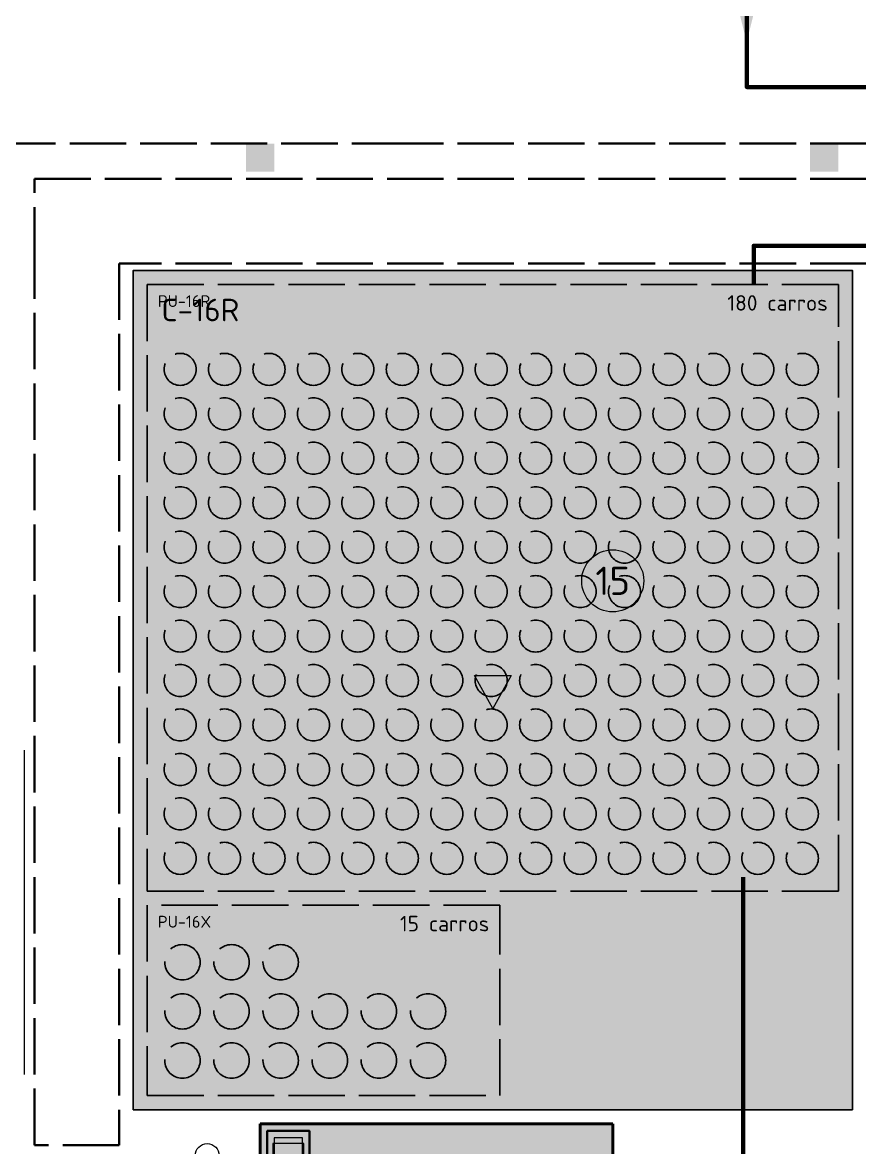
# Model space of a CAD drawing. Header units: millimetres. Extents: x 0 to 1189, y 0 to 841.
# Drawn here: x 298.1 to 357.5, y 506.8 to 586.6 of the extents above; entities that cross this region are included whole.
import ezdxf
from ezdxf.enums import TextEntityAlignment as Align

# ---------------------------------------------------------------- set-up
doc = ezdxf.new("R2010")
doc.units = ezdxf.units.MM
doc.linetypes.add('IRAM-E-TRAZOS', pattern=[5, 4, -1])
for name, color, linetype, lineweight in [('A-COLUMNA', 7, 'CONTINUOUS', 50), ('A-EQUIPO-FINO', 8, 'CONTINUOUS', 13), ('A-EQUIPO-RELLENO', 9, 'CONTINUOUS', 13), ('A-RELLENO', 9, 'CONTINUOUS', 13), ('A-SECTOR', 1, 'CONTINUOUS', 25), ('A-SECTOR-TXT', 1, 'CONTINUOUS', 25), ('A-TABIQUE', 7, 'CONTINUOUS', 50), ('A-TEXTO', 7, 'CONTINUOUS', 18), ('F-MP', 5, 'CONTINUOUS', 70), ('F-PT', 3, 'CONTINUOUS', 70), ('F-SE', 30, 'CONTINUOUS', 70)]:
    doc.layers.add(name, color=color, linetype=linetype, lineweight=lineweight)
for name, color, linetype, lineweight, true_color in [('A-EQUIPO', 30, 'CONTINUOUS', 35, 0xe67800), ('A-MOBILIARIO', 8, 'CONTINUOUS', 18, 0x50505a), ('A-PASILLO', 2, 'IRAM-E-TRAZOS', 35, 0xd7a500), ('A-PULMON', 6, 'IRAM-E-TRAZOS', 25, 0xdc00c8), ('A-VENTANA', 4, 'CONTINUOUS', 18, 0x0096c8)]:
    doc.layers.add(name, color=color, linetype=linetype, lineweight=lineweight, true_color=true_color)
doc.styles.add('ISO3098', font='isocpeur.ttf')

msp = doc.modelspace()

# ---------------------------------------------------------------- hatches: boundary and pattern name
at = {"layer": 'A-COLUMNA', "true_color": 0x000000}
h = msp.add_hatch(color=7, dxfattribs=at)
h.dxf.hatch_style = 1
h.paths.add_polyline_path([(314, 576), (316, 576), (316, 578), (314, 578)])
h = msp.add_hatch(color=7, dxfattribs=at)
h.dxf.hatch_style = 1
h.paths.add_polyline_path([(354, 576), (356, 576), (356, 578), (354, 578)])
at = {"layer": 'A-EQUIPO-RELLENO', "true_color": 0xeeeeee}
h = msp.add_hatch(color=7, dxfattribs=at)
h.dxf.hatch_style = 1
h.paths.add_polyline_path([(318.5, 504), (318.5, 508), (315.5, 508), (315.5, 504)])
at = {"layer": 'A-RELLENO', "true_color": 0xc8e8c8}
h = msp.add_hatch(color=7, dxfattribs=at)
h.dxf.hatch_style = 1
h.paths.add_polyline_path([(306, 509.5), (357, 509.5), (357, 569), (306, 569)])
at = {"layer": 'A-RELLENO', "true_color": 0xe4e1f0}
h = msp.add_hatch(color=7, dxfattribs=at)
h.dxf.hatch_style = 1
h.paths.add_polyline_path([(315, 483.5), (340, 483.5), (340, 508.5), (315, 508.5)])
at = {"layer": 'F-MP', "true_color": 0x0046c8}
h = msp.add_hatch(color=7, dxfattribs=at)
h.dxf.hatch_style = 1
h.paths.add_polyline_path([(349.5, 585.2), (350.15, 587.8), (348.85, 587.8)])
at = {"layer": 'F-SE', "true_color": 0xeb7800}
h = msp.add_hatch(color=7, dxfattribs=at)
h.dxf.hatch_style = 1
h.paths.add_polyline_path([(349.25, 526), (348.6, 523.4), (349.9, 523.4)])
h = msp.add_hatch(color=7, dxfattribs=at)
h.dxf.hatch_style = 1
h.paths.add_polyline_path([(349.25, 516.8), (348.6, 514.2), (349.9, 514.2)])

# ---------------------------------------------------------------- linework, layer by layer
at = {"layer": 'A-EQUIPO'}
msp.add_lwpolyline([(318.5, 504), (318.5, 508), (315.5, 508), (315.5, 504)], close=True, dxfattribs=at)
at = {"layer": 'A-EQUIPO-FINO'}
msp.add_lwpolyline([(318, 506), (318, 507.5), (316, 507.5), (316, 506)], close=True, dxfattribs=at)
at = {"layer": 'A-MOBILIARIO'}
msp.add_circle((311.25, 506.25), 0.85, dxfattribs=at)
at = {"layer": 'A-PASILLO'}
for p, q in [((300.5, 578), (245, 578)), ((325.5, 578), (300.5, 578)), ((333, 578), (325.5, 578)), ((358, 578), (333, 578)), ((299, 569.5), (299, 575.5)), ((299, 575.5), (485, 575.5)), ((299, 507), (299, 569.5)), ((408, 569.5), (305, 569.5)), ((305, 569.5), (305, 507)), ((305, 507), (299, 507))]:
    msp.add_line(p, q, dxfattribs=at)
at = {"layer": 'A-PULMON'}
for points in [[(307, 525), (356, 525), (356, 568), (307, 568)], [(307, 510.5), (332, 510.5), (332, 524), (307, 524)]]:
    msp.add_lwpolyline(points, close=True, dxfattribs=at)
for centre, radius in [((309.326, 561.992), 1.135), ((312.477, 561.992), 1.135), ((315.629, 561.992), 1.135), ((318.78, 561.992), 1.135), ((321.932, 561.992), 1.135), ((325.083, 561.992), 1.135), ((328.235, 561.992), 1.135), ((331.386, 561.992), 1.135), ((334.537, 561.992), 1.135), ((337.689, 561.992), 1.135), ((340.84, 561.992), 1.135), ((343.992, 561.992), 1.135), ((347.143, 561.992), 1.135), ((350.295, 561.992), 1.135), ((353.446, 561.992), 1.135), ((309.326, 558.84), 1.135), ((312.477, 558.84), 1.135), ((315.629, 558.84), 1.135), ((318.78, 558.84), 1.135), ((321.932, 558.84), 1.135), ((325.083, 558.84), 1.135), ((328.235, 558.84), 1.135), ((331.386, 558.84), 1.135), ((334.537, 558.84), 1.135), ((337.689, 558.84), 1.135), ((340.84, 558.84), 1.135), ((343.992, 558.84), 1.135), ((347.143, 558.84), 1.135), ((350.295, 558.84), 1.135), ((353.446, 558.84), 1.135), ((309.326, 555.689), 1.135), ((312.477, 555.689), 1.135), ((315.629, 555.689), 1.135), ((318.78, 555.689), 1.135), ((321.932, 555.689), 1.135), ((325.083, 555.689), 1.135), ((328.235, 555.689), 1.135), ((331.386, 555.689), 1.135), ((334.537, 555.689), 1.135), ((337.689, 555.689), 1.135), ((340.84, 555.689), 1.135), ((343.992, 555.689), 1.135), ((347.143, 555.689), 1.135), ((350.295, 555.689), 1.135), ((353.446, 555.689), 1.135), ((309.326, 552.537), 1.135), ((312.477, 552.537), 1.135), ((315.629, 552.537), 1.135), ((318.78, 552.537), 1.135), ((321.932, 552.537), 1.135), ((325.083, 552.537), 1.135), ((328.235, 552.537), 1.135), ((331.386, 552.537), 1.135), ((334.537, 552.537), 1.135), ((337.689, 552.537), 1.135), ((340.84, 552.537), 1.135), ((343.992, 552.537), 1.135), ((347.143, 552.537), 1.135), ((350.295, 552.537), 1.135), ((353.446, 552.537), 1.135), ((309.326, 549.386), 1.135), ((312.477, 549.386), 1.135), ((315.629, 549.386), 1.135), ((318.78, 549.386), 1.135), ((321.932, 549.386), 1.135), ((325.083, 549.386), 1.135), ((328.235, 549.386), 1.135), ((331.386, 549.386), 1.135), ((334.537, 549.386), 1.135), ((337.689, 549.386), 1.135), ((340.84, 549.386), 1.135), ((343.992, 549.386), 1.135), ((347.143, 549.386), 1.135), ((350.295, 549.386), 1.135), ((353.446, 549.386), 1.135), ((309.326, 546.235), 1.135), ((312.477, 546.235), 1.135), ((315.629, 546.235), 1.135), ((318.78, 546.235), 1.135), ((321.932, 546.235), 1.135), ((325.083, 546.235), 1.135), ((328.235, 546.235), 1.135), ((331.386, 546.235), 1.135), ((334.537, 546.235), 1.135), ((337.689, 546.235), 1.135), ((340.84, 546.235), 1.135), ((343.992, 546.235), 1.135), ((347.143, 546.235), 1.135), ((350.295, 546.235), 1.135), ((353.446, 546.235), 1.135), ((309.326, 543.083), 1.135), ((312.477, 543.083), 1.135), ((315.629, 543.083), 1.135), ((318.78, 543.083), 1.135), ((321.932, 543.083), 1.135), ((325.083, 543.083), 1.135), ((328.235, 543.083), 1.135), ((331.386, 543.083), 1.135), ((334.537, 543.083), 1.135), ((337.689, 543.083), 1.135), ((340.84, 543.083), 1.135), ((343.992, 543.083), 1.135), ((347.143, 543.083), 1.135), ((350.295, 543.083), 1.135), ((353.446, 543.083), 1.135), ((309.326, 539.932), 1.135), ((312.477, 539.932), 1.135), ((315.629, 539.932), 1.135), ((318.78, 539.932), 1.135), ((321.932, 539.932), 1.135), ((325.083, 539.932), 1.135), ((328.235, 539.932), 1.135), ((331.386, 539.932), 1.135), ((334.537, 539.932), 1.135), ((337.689, 539.932), 1.135), ((340.84, 539.932), 1.135), ((343.992, 539.932), 1.135), ((347.143, 539.932), 1.135), ((350.295, 539.932), 1.135), ((353.446, 539.932), 1.135), ((309.326, 536.78), 1.135), ((312.477, 536.78), 1.135), ((315.629, 536.78), 1.135), ((318.78, 536.78), 1.135), ((321.932, 536.78), 1.135), ((325.083, 536.78), 1.135), ((328.235, 536.78), 1.135), ((331.386, 536.78), 1.135), ((334.537, 536.78), 1.135), ((337.689, 536.78), 1.135), ((340.84, 536.78), 1.135), ((343.992, 536.78), 1.135), ((347.143, 536.78), 1.135), ((350.295, 536.78), 1.135), ((353.446, 536.78), 1.135), ((309.326, 533.629), 1.135), ((312.477, 533.629), 1.135), ((315.629, 533.629), 1.135), ((318.78, 533.629), 1.135), ((321.932, 533.629), 1.135), ((325.083, 533.629), 1.135), ((328.235, 533.629), 1.135), ((331.386, 533.629), 1.135), ((334.537, 533.629), 1.135), ((337.689, 533.629), 1.135), ((340.84, 533.629), 1.135), ((343.992, 533.629), 1.135), ((347.143, 533.629), 1.135), ((350.295, 533.629), 1.135), ((353.446, 533.629), 1.135), ((309.326, 530.477), 1.135), ((312.477, 530.477), 1.135), ((315.629, 530.477), 1.135), ((318.78, 530.477), 1.135), ((321.932, 530.477), 1.135), ((325.083, 530.477), 1.135), ((328.235, 530.477), 1.135), ((331.386, 530.477), 1.135), ((334.537, 530.477), 1.135), ((337.689, 530.477), 1.135), ((340.84, 530.477), 1.135), ((343.992, 530.477), 1.135), ((347.143, 530.477), 1.135), ((350.295, 530.477), 1.135), ((353.446, 530.477), 1.135), ((309.326, 527.326), 1.135), ((312.477, 527.326), 1.135), ((315.629, 527.326), 1.135), ((318.78, 527.326), 1.135), ((321.932, 527.326), 1.135), ((325.083, 527.326), 1.135), ((328.235, 527.326), 1.135), ((331.386, 527.326), 1.135), ((334.537, 527.326), 1.135), ((337.689, 527.326), 1.135), ((340.84, 527.326), 1.135), ((343.992, 527.326), 1.135), ((347.143, 527.326), 1.135), ((350.295, 527.326), 1.135), ((353.446, 527.326), 1.135), ((309.491, 519.957), 1.254), ((312.974, 519.957), 1.254), ((316.457, 519.957), 1.254), ((309.491, 516.474), 1.254), ((312.974, 516.474), 1.254), ((316.457, 516.474), 1.254), ((319.94, 516.474), 1.254), ((323.423, 516.474), 1.254), ((326.906, 516.474), 1.254), ((309.491, 512.991), 1.254), ((312.974, 512.991), 1.254), ((316.457, 512.991), 1.254), ((319.94, 512.991), 1.254), ((323.423, 512.991), 1.254), ((326.906, 512.991), 1.254)]:
    msp.add_circle(centre, radius, dxfattribs=at)
at = {"layer": 'A-SECTOR'}
for points in [[(306, 509.5), (357, 509.5), (357, 569), (306, 569)], [(315, 483.5), (340, 483.5), (340, 508.5), (315, 508.5)]]:
    msp.add_lwpolyline(points, close=True, dxfattribs=at)
at = {"layer": 'A-TABIQUE'}
for p, q in [((315, 508.5), (340, 508.5)), ((315, 500), (315, 508.5)), ((340, 490.5), (340, 508.5))]:
    msp.add_line(p, q, dxfattribs=at)
at = {"layer": 'A-TEXTO'}
for points in [[(330.2, 540.29), (332.8, 540.29), (331.5, 537.95)], [(315.9, 504.9), (318.1, 504.9), (318.1, 507.1), (315.9, 507.1)]]:
    msp.add_lwpolyline(points, close=True, dxfattribs=at)
msp.add_circle((340, 547), 2.2, dxfattribs=at)
at = {"layer": 'A-VENTANA'}
msp.add_line((298.3, 512), (298.3, 535), dxfattribs=at)
at = {"layer": 'F-MP'}
msp.add_lwpolyline([(271, 742), (271, 701), (271, 685), (349.5, 685), (349.5, 582), (487, 582), (487, 497), (520, 497), (520, 505)], dxfattribs=at)
at = {"layer": 'F-PT'}
msp.add_lwpolyline([(350, 568), (350, 570.75), (418, 570.75), (418, 568)], dxfattribs=at)
at = {"layer": 'F-SE'}
msp.add_lwpolyline([(349.25, 493.5), (349.25, 526)], dxfattribs=at)

# ---------------------------------------------------------------- texts
at = {"layer": 'A-PULMON', "style": 'ISO3098'}
for s, p in [('PU-16R', (307.75, 567.25)), ('PU-16X', (307.75, 523.25))]:
    msp.add_text(s, height=0.84, dxfattribs=at).set_placement(p, align=Align.TOP_LEFT)
for s, p in [('180 carros', (355.25, 567.25)), ('15 carros', (331.25, 523.25))]:
    msp.add_text(s, height=1.1, dxfattribs=at).set_placement(p, align=Align.TOP_RIGHT)
at = {"layer": 'A-SECTOR-TXT', "style": 'ISO3098'}
msp.add_text('C-16R', height=1.6, dxfattribs=at).set_placement((308, 567), align=Align.TOP_LEFT)
at = {"layer": 'A-TEXTO', "style": 'ISO3098'}
msp.add_text('15', height=2, dxfattribs=at).set_placement((340, 547), align=Align.MIDDLE_CENTER)

doc.saveas('drawing.dxf')
